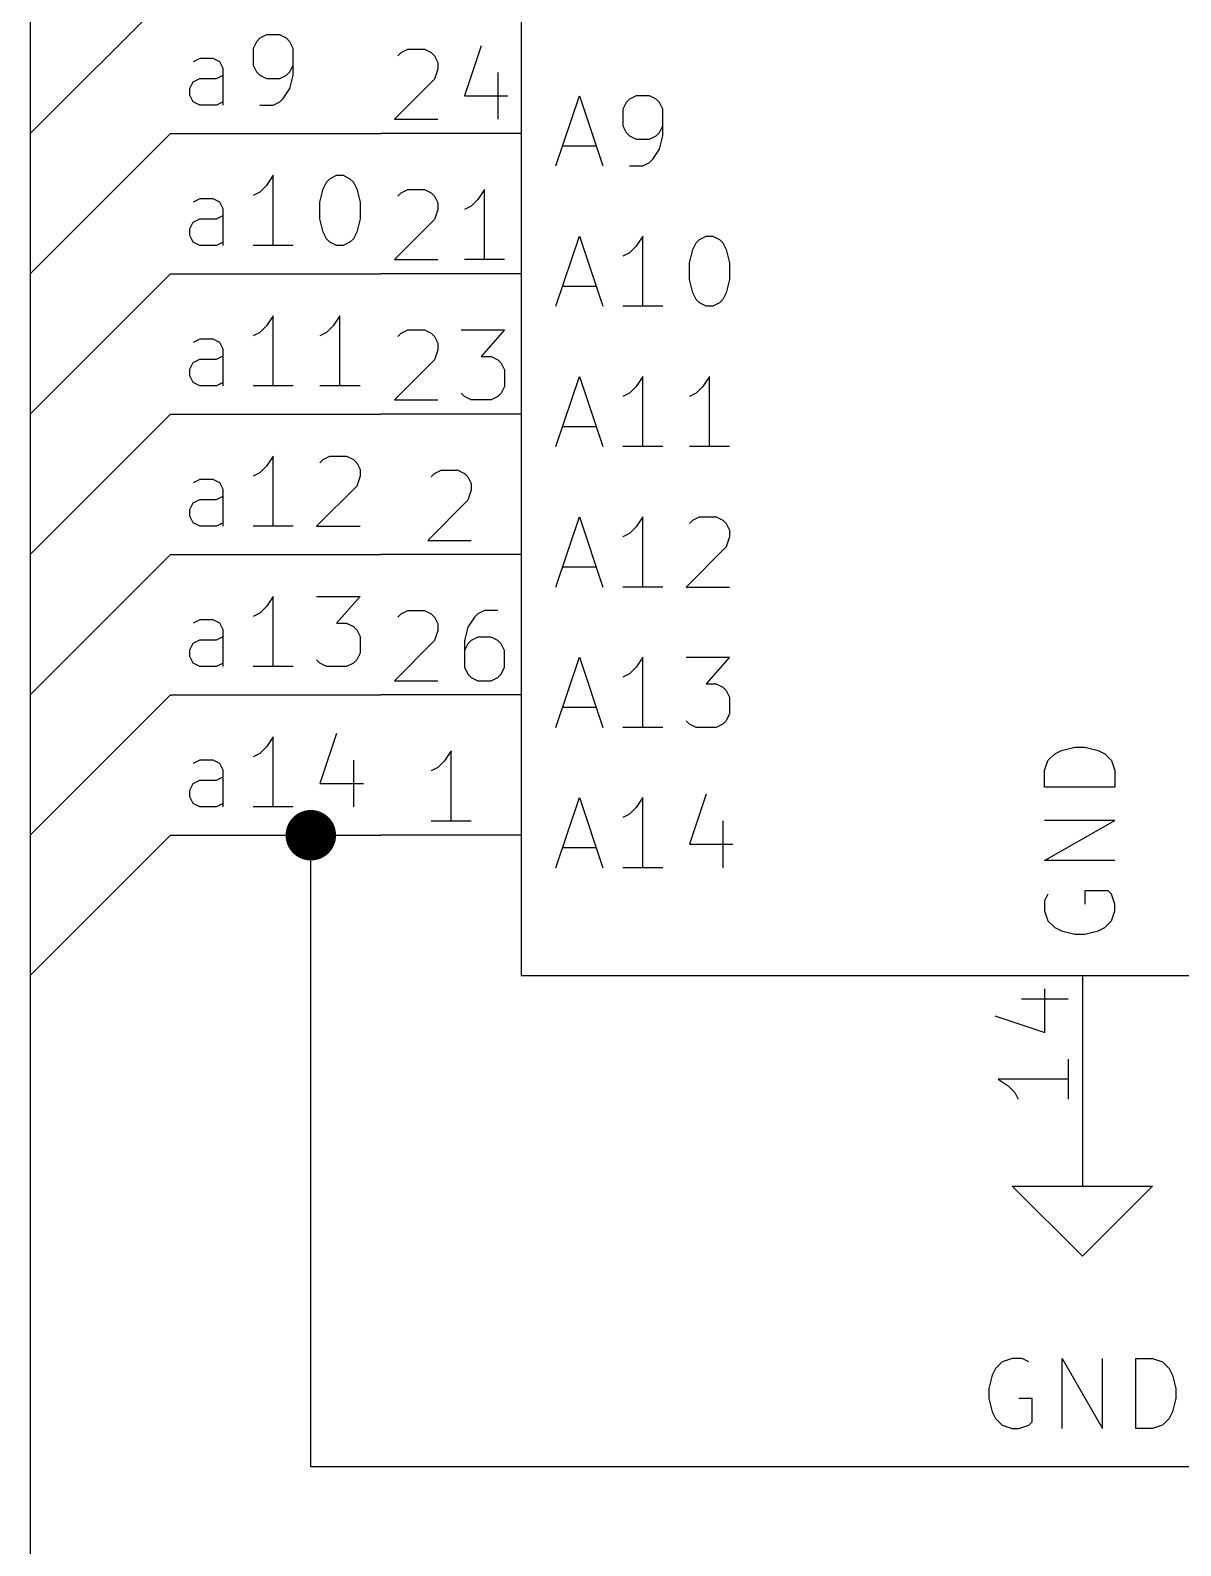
# Model space of a CAD drawing. Header units: millimetres. Extents: x 10 to 287, y -200 to -10.
# Drawn here: x 97.79 to 118.62, y -96.68 to -69.25 of the extents above; entities that cross this region are included whole.
import ezdxf

# ---------------------------------------------------------------- set-up
doc = ezdxf.new("R2010")
doc.units = ezdxf.units.MM
for name, color, linetype in [('BLUE', 174, 'CONTINUOUS'), ('GREENSIXTYFIVE', 129, 'CONTINUOUS'), ('LIGHTGREEN', 92, 'CONTINUOUS'), ('LIGHTRED', 12, 'CONTINUOUS'), ('RED', 14, 'CONTINUOUS'), ('REDSIX', 19, 'CONTINUOUS'), ('WHITE', 250, 'CONTINUOUS')]:
    doc.layers.add(name, color=color, linetype=linetype)

msp = doc.modelspace()

# ---------------------------------------------------------------- linework, layer by layer
at = {"layer": 'BLUE', "linetype": 'CONTINUOUS'}
msp.add_line((97.79, -50.8), (97.79, -99.06), dxfattribs=at)
at = {"layer": 'GREENSIXTYFIVE', "linetype": 'CONTINUOUS'}
for p, q in [((107.3089, -71.7075), (107.7322, -70.4375)), ((107.3089, -71.7075), (107.7322, -70.4375)), ((107.7322, -70.4375), (108.1556, -71.7075)), ((107.7322, -70.4375), (108.1556, -71.7075)), ((108.7604, -70.4375), (108.6394, -70.498)), ((108.7604, -70.4375), (108.6394, -70.498)), ((109.0023, -70.4375), (108.7604, -70.4375)), ((109.0023, -70.4375), (108.7604, -70.4375)), ((109.1232, -70.498), (109.0023, -70.4375)), ((109.1232, -70.498), (109.0023, -70.4375)), ((108.5789, -70.5585), (108.5185, -70.6794)), ((108.5789, -70.5585), (108.5185, -70.6794)), ((108.5185, -70.6794), (108.5185, -70.9818)), ((108.5185, -70.6794), (108.5185, -70.9818)), ((108.6394, -70.498), (108.5789, -70.5585)), ((108.6394, -70.498), (108.5789, -70.5585)), ((109.1837, -70.5585), (109.1232, -70.498)), ((109.1837, -70.5585), (109.1232, -70.498)), ((109.2442, -70.6794), (109.1837, -70.5585)), ((109.2442, -70.6794), (109.1837, -70.5585)), ((109.2442, -71.1632), (109.2442, -70.6794)), ((109.2442, -71.1632), (109.2442, -70.6794)), ((108.5185, -70.9818), (108.5789, -71.1028)), ((108.5185, -70.9818), (108.5789, -71.1028)), ((109.1837, -71.1028), (109.2442, -70.9818)), ((109.1837, -71.1028), (109.2442, -70.9818)), ((108.5789, -71.1028), (108.6394, -71.1632)), ((108.5789, -71.1028), (108.6394, -71.1632)), ((108.6394, -71.1632), (108.7604, -71.2237)), ((108.6394, -71.1632), (108.7604, -71.2237)), ((108.7604, -71.2237), (109.0023, -71.2237)), ((108.7604, -71.2237), (109.0023, -71.2237)), ((109.0023, -71.2237), (109.1232, -71.1632)), ((109.0023, -71.2237), (109.1232, -71.1632)), ((109.1232, -71.1632), (109.1837, -71.1028)), ((109.1232, -71.1632), (109.1837, -71.1028)), ((109.1837, -71.4051), (109.2442, -71.1632)), ((109.1837, -71.4051), (109.2442, -71.1632)), ((107.4299, -71.3447), (108.0346, -71.3447)), ((107.4299, -71.3447), (108.0346, -71.3447)), ((109.0627, -71.5866), (109.1837, -71.4051)), ((109.0627, -71.5866), (109.1837, -71.4051)), ((108.6394, -71.7075), (108.8813, -71.7075)), ((108.6394, -71.7075), (108.8813, -71.7075)), ((108.8813, -71.7075), (109.0023, -71.6471)), ((108.8813, -71.7075), (109.0023, -71.6471)), ((109.0023, -71.6471), (109.0627, -71.5866)), ((109.0023, -71.6471), (109.0627, -71.5866)), ((107.3089, -74.2475), (107.7322, -72.9775)), ((107.3089, -74.2475), (107.7322, -72.9775)), ((107.7322, -72.9775), (108.1556, -74.2475)), ((107.7322, -72.9775), (108.1556, -74.2475)), ((108.7604, -73.159), (108.6394, -73.2799)), ((108.7604, -73.159), (108.6394, -73.2799)), ((108.8813, -72.9775), (108.7604, -73.159)), ((108.8813, -72.9775), (108.7604, -73.159)), ((108.8813, -74.2475), (108.8813, -72.9775)), ((108.8813, -74.2475), (108.8813, -72.9775)), ((109.728, -73.4613), (109.7884, -73.2194)), ((109.728, -73.4613), (109.7884, -73.2194)), ((109.7884, -73.2194), (109.8489, -73.0985)), ((109.7884, -73.2194), (109.8489, -73.0985)), ((109.8489, -73.0985), (109.9094, -73.038)), ((109.8489, -73.0985), (109.9094, -73.038)), ((109.9094, -73.038), (110.0303, -72.9775)), ((109.9094, -73.038), (110.0303, -72.9775)), ((110.0303, -72.9775), (110.1513, -72.9775)), ((110.0303, -72.9775), (110.1513, -72.9775)), ((110.1513, -72.9775), (110.2722, -73.038)), ((110.1513, -72.9775), (110.2722, -73.038)), ((110.2722, -73.038), (110.3327, -73.0985)), ((110.2722, -73.038), (110.3327, -73.0985)), ((110.3327, -73.0985), (110.3932, -73.2194)), ((110.3327, -73.0985), (110.3932, -73.2194)), ((110.3932, -73.2194), (110.4537, -73.4613)), ((110.3932, -73.2194), (110.4537, -73.4613)), ((108.6394, -73.2799), (108.5185, -73.3404)), ((108.6394, -73.2799), (108.5185, -73.3404)), ((109.728, -73.7637), (109.728, -73.4613)), ((109.728, -73.7637), (109.728, -73.4613)), ((110.4537, -73.4613), (110.4537, -73.7637)), ((110.4537, -73.4613), (110.4537, -73.7637)), ((109.7884, -74.0056), (109.728, -73.7637)), ((109.7884, -74.0056), (109.728, -73.7637)), ((110.4537, -73.7637), (110.3932, -74.0056)), ((110.4537, -73.7637), (110.3932, -74.0056)), ((107.4299, -73.8847), (108.0346, -73.8847)), ((107.4299, -73.8847), (108.0346, -73.8847)), ((109.8489, -74.1266), (109.7884, -74.0056)), ((109.8489, -74.1266), (109.7884, -74.0056)), ((110.3932, -74.0056), (110.3327, -74.1266)), ((110.3932, -74.0056), (110.3327, -74.1266)), ((109.2442, -74.2475), (108.5185, -74.2475)), ((109.2442, -74.2475), (108.5185, -74.2475)), ((109.9094, -74.1871), (109.8489, -74.1266)), ((109.9094, -74.1871), (109.8489, -74.1266)), ((110.0303, -74.2475), (109.9094, -74.1871)), ((110.0303, -74.2475), (109.9094, -74.1871)), ((110.1513, -74.2475), (110.0303, -74.2475)), ((110.1513, -74.2475), (110.0303, -74.2475)), ((110.2722, -74.1871), (110.1513, -74.2475)), ((110.2722, -74.1871), (110.1513, -74.2475)), ((110.3327, -74.1266), (110.2722, -74.1871)), ((110.3327, -74.1266), (110.2722, -74.1871)), ((107.3089, -76.7875), (107.7322, -75.5175)), ((107.3089, -76.7875), (107.7322, -75.5175)), ((107.7322, -75.5175), (108.1556, -76.7875)), ((107.7322, -75.5175), (108.1556, -76.7875)), ((108.8813, -75.5175), (108.7604, -75.699)), ((108.8813, -75.5175), (108.7604, -75.699)), ((108.8813, -76.7875), (108.8813, -75.5175)), ((108.8813, -76.7875), (108.8813, -75.5175)), ((110.0908, -75.5175), (109.9699, -75.699)), ((110.0908, -75.5175), (109.9699, -75.699)), ((110.0908, -76.7875), (110.0908, -75.5175)), ((110.0908, -76.7875), (110.0908, -75.5175)), ((108.6394, -75.8199), (108.5185, -75.8804)), ((108.6394, -75.8199), (108.5185, -75.8804)), ((108.7604, -75.699), (108.6394, -75.8199)), ((108.7604, -75.699), (108.6394, -75.8199)), ((109.8489, -75.8199), (109.728, -75.8804)), ((109.8489, -75.8199), (109.728, -75.8804)), ((109.9699, -75.699), (109.8489, -75.8199)), ((109.9699, -75.699), (109.8489, -75.8199)), ((107.4299, -76.4247), (108.0346, -76.4247)), ((107.4299, -76.4247), (108.0346, -76.4247)), ((109.2442, -76.7875), (108.5185, -76.7875)), ((109.2442, -76.7875), (108.5185, -76.7875)), ((110.4537, -76.7875), (109.728, -76.7875)), ((110.4537, -76.7875), (109.728, -76.7875)), ((107.3089, -79.3275), (107.7322, -78.0575)), ((107.3089, -79.3275), (107.7322, -78.0575)), ((107.7322, -78.0575), (108.1556, -79.3275)), ((107.7322, -78.0575), (108.1556, -79.3275)), ((108.8813, -78.0575), (108.7604, -78.239)), ((108.8813, -78.0575), (108.7604, -78.239)), ((108.8813, -79.3275), (108.8813, -78.0575)), ((108.8813, -79.3275), (108.8813, -78.0575)), ((109.728, -78.1785), (109.7884, -78.118)), ((109.728, -78.1785), (109.7884, -78.118)), ((109.7884, -78.118), (109.9094, -78.0575)), ((109.7884, -78.118), (109.9094, -78.0575)), ((109.9094, -78.0575), (110.2118, -78.0575)), ((109.9094, -78.0575), (110.2118, -78.0575)), ((110.2118, -78.0575), (110.3327, -78.118)), ((110.2118, -78.0575), (110.3327, -78.118)), ((110.3327, -78.118), (110.3932, -78.1785)), ((110.3327, -78.118), (110.3932, -78.1785)), ((108.6394, -78.3599), (108.5185, -78.4204)), ((108.6394, -78.3599), (108.5185, -78.4204)), ((108.7604, -78.239), (108.6394, -78.3599)), ((108.7604, -78.239), (108.6394, -78.3599)), ((110.3932, -78.1785), (110.4537, -78.2994)), ((110.3932, -78.1785), (110.4537, -78.2994)), ((110.4537, -78.4204), (110.3932, -78.6018)), ((110.4537, -78.4204), (110.3932, -78.6018)), ((110.4537, -78.2994), (110.4537, -78.4204)), ((110.4537, -78.2994), (110.4537, -78.4204)), ((110.3932, -78.6018), (109.6675, -79.3275)), ((110.3932, -78.6018), (109.6675, -79.3275)), ((107.4299, -78.9647), (108.0346, -78.9647)), ((107.4299, -78.9647), (108.0346, -78.9647)), ((109.2442, -79.3275), (108.5185, -79.3275)), ((109.2442, -79.3275), (108.5185, -79.3275)), ((109.6675, -79.3275), (110.4537, -79.3275)), ((109.6675, -79.3275), (110.4537, -79.3275)), ((107.3089, -81.8675), (107.7322, -80.5975)), ((107.3089, -81.8675), (107.7322, -80.5975)), ((107.7322, -80.5975), (108.1556, -81.8675)), ((107.7322, -80.5975), (108.1556, -81.8675)), ((108.8813, -80.5975), (108.7604, -80.779)), ((108.8813, -80.5975), (108.7604, -80.779)), ((108.8813, -81.8675), (108.8813, -80.5975)), ((108.8813, -81.8675), (108.8813, -80.5975)), ((109.6675, -80.5975), (110.4537, -80.5975)), ((109.6675, -80.5975), (110.4537, -80.5975)), ((110.4537, -80.5975), (110.0303, -81.0813)), ((110.4537, -80.5975), (110.0303, -81.0813)), ((108.6394, -80.8999), (108.5185, -80.9604)), ((108.6394, -80.8999), (108.5185, -80.9604)), ((108.7604, -80.779), (108.6394, -80.8999)), ((108.7604, -80.779), (108.6394, -80.8999)), ((110.0303, -81.0813), (110.2118, -81.0813)), ((110.0303, -81.0813), (110.2118, -81.0813)), ((110.2118, -81.0813), (110.3327, -81.1418)), ((110.2118, -81.0813), (110.3327, -81.1418)), ((110.3327, -81.1418), (110.3932, -81.2023)), ((110.3327, -81.1418), (110.3932, -81.2023)), ((110.3932, -81.2023), (110.4537, -81.3232)), ((110.3932, -81.2023), (110.4537, -81.3232)), ((110.4537, -81.3232), (110.4537, -81.6256)), ((110.4537, -81.3232), (110.4537, -81.6256)), ((107.4299, -81.5047), (108.0346, -81.5047)), ((107.4299, -81.5047), (108.0346, -81.5047)), ((110.4537, -81.6256), (110.3932, -81.7466)), ((110.4537, -81.6256), (110.3932, -81.7466)), ((109.2442, -81.8675), (108.5185, -81.8675)), ((109.2442, -81.8675), (108.5185, -81.8675)), ((109.728, -81.8071), (109.6675, -81.7466)), ((109.728, -81.8071), (109.6675, -81.7466)), ((109.8489, -81.8675), (109.728, -81.8071)), ((109.8489, -81.8675), (109.728, -81.8071)), ((110.2118, -81.8675), (109.8489, -81.8675)), ((110.2118, -81.8675), (109.8489, -81.8675)), ((110.3327, -81.8071), (110.2118, -81.8675)), ((110.3327, -81.8071), (110.2118, -81.8675)), ((110.3932, -81.7466), (110.3327, -81.8071)), ((110.3932, -81.7466), (110.3327, -81.8071)), ((116.4599, -82.2838), (116.7018, -82.2234)), ((116.4599, -82.2838), (116.7018, -82.2234)), ((116.7018, -82.2234), (116.8832, -82.2234)), ((116.7018, -82.2234), (116.8832, -82.2234)), ((116.8832, -82.2234), (117.1251, -82.2838)), ((116.8832, -82.2234), (117.1251, -82.2838)), ((116.1575, -82.6467), (116.218, -82.4653)), ((116.1575, -82.6467), (116.218, -82.4653)), ((116.218, -82.4653), (116.339, -82.3443)), ((116.218, -82.4653), (116.339, -82.3443)), ((116.339, -82.3443), (116.4599, -82.2838)), ((116.339, -82.3443), (116.4599, -82.2838)), ((117.1251, -82.2838), (117.2461, -82.3443)), ((117.1251, -82.2838), (117.2461, -82.3443)), ((117.2461, -82.3443), (117.3671, -82.4653)), ((117.2461, -82.3443), (117.3671, -82.4653)), ((117.3671, -82.4653), (117.4275, -82.6467)), ((117.3671, -82.4653), (117.4275, -82.6467)), ((116.1575, -82.9491), (116.1575, -82.6467)), ((116.1575, -82.9491), (116.1575, -82.6467)), ((117.4275, -82.6467), (117.4275, -82.9491)), ((117.4275, -82.6467), (117.4275, -82.9491)), ((110.0303, -83.0771), (109.728, -83.9842)), ((110.0303, -83.0771), (109.728, -83.9842)), ((117.4275, -82.9491), (116.1575, -82.9491)), ((117.4275, -82.9491), (116.1575, -82.9491)), ((107.3089, -84.4075), (107.7322, -83.1375)), ((107.3089, -84.4075), (107.7322, -83.1375)), ((107.7322, -83.1375), (108.1556, -84.4075)), ((107.7322, -83.1375), (108.1556, -84.4075)), ((108.7604, -83.319), (108.6394, -83.4399)), ((108.7604, -83.319), (108.6394, -83.4399)), ((108.8813, -83.1375), (108.7604, -83.319)), ((108.8813, -83.1375), (108.7604, -83.319)), ((108.8813, -84.4075), (108.8813, -83.1375)), ((108.8813, -84.4075), (108.8813, -83.1375)), ((108.6394, -83.4399), (108.5185, -83.5004)), ((108.6394, -83.4399), (108.5185, -83.5004)), ((110.3327, -83.5609), (110.3327, -84.4075)), ((110.3327, -83.5609), (110.3327, -84.4075)), ((116.1575, -84.2796), (117.4275, -83.5539)), ((117.4275, -83.5539), (116.1575, -83.5539)), ((116.1575, -84.2796), (117.4275, -83.5539)), ((117.4275, -83.5539), (116.1575, -83.5539)), ((107.4299, -84.0447), (108.0346, -84.0447)), ((107.4299, -84.0447), (108.0346, -84.0447)), ((109.728, -83.9842), (110.5141, -83.9842)), ((109.728, -83.9842), (110.5141, -83.9842)), ((109.2442, -84.4075), (108.5185, -84.4075)), ((109.2442, -84.4075), (108.5185, -84.4075)), ((117.4275, -84.2796), (116.1575, -84.2796)), ((117.4275, -84.2796), (116.1575, -84.2796)), ((116.218, -84.8843), (116.1575, -85.0053)), ((116.218, -84.8843), (116.1575, -85.0053)), ((116.1575, -85.0053), (116.1575, -85.1867)), ((116.1575, -85.0053), (116.1575, -85.1867)), ((117.3066, -84.8239), (116.8832, -84.8239)), ((116.8832, -84.8239), (116.8832, -85.0658)), ((117.3066, -84.8239), (116.8832, -84.8239)), ((116.8832, -84.8239), (116.8832, -85.0658)), ((117.3671, -84.8843), (117.3066, -84.8239)), ((117.3671, -84.8843), (117.3066, -84.8239)), ((117.4275, -85.0658), (117.3671, -84.8843)), ((117.4275, -85.0658), (117.3671, -84.8843)), ((116.1575, -85.1867), (116.218, -85.3681)), ((116.1575, -85.1867), (116.218, -85.3681)), ((117.3671, -85.3681), (117.4275, -85.1867)), ((117.3671, -85.3681), (117.4275, -85.1867)), ((117.4275, -85.1867), (117.4275, -85.0658)), ((117.4275, -85.1867), (117.4275, -85.0658)), ((116.218, -85.3681), (116.339, -85.4891)), ((116.218, -85.3681), (116.339, -85.4891)), ((116.339, -85.4891), (116.4599, -85.5496)), ((116.339, -85.4891), (116.4599, -85.5496)), ((116.4599, -85.5496), (116.7018, -85.61)), ((116.4599, -85.5496), (116.7018, -85.61)), ((116.8832, -85.61), (117.1251, -85.5496)), ((116.8832, -85.61), (117.1251, -85.5496)), ((117.1251, -85.5496), (117.2461, -85.4891)), ((117.1251, -85.5496), (117.2461, -85.4891)), ((117.2461, -85.4891), (117.3671, -85.3681)), ((117.2461, -85.4891), (117.3671, -85.3681)), ((116.7018, -85.61), (116.8832, -85.61)), ((116.7018, -85.61), (116.8832, -85.61)), ((115.2676, -93.4707), (115.2071, -93.5916)), ((115.2676, -93.4707), (115.2071, -93.5916)), ((115.3886, -93.3497), (115.2676, -93.4707)), ((115.3886, -93.3497), (115.2676, -93.4707)), ((115.57, -93.2892), (115.3886, -93.3497)), ((115.57, -93.2892), (115.3886, -93.3497)), ((115.7514, -93.2892), (115.57, -93.2892)), ((115.7514, -93.2892), (115.57, -93.2892)), ((115.8724, -93.3497), (115.7514, -93.2892)), ((115.8724, -93.3497), (115.7514, -93.2892)), ((116.4771, -94.5592), (116.4771, -93.2892)), ((116.4771, -93.2892), (117.2028, -94.5592)), ((116.4771, -94.5592), (116.4771, -93.2892)), ((116.4771, -93.2892), (117.2028, -94.5592)), ((117.2028, -94.5592), (117.2028, -93.2892)), ((117.2028, -94.5592), (117.2028, -93.2892)), ((117.8076, -94.5592), (117.8076, -93.2892)), ((117.8076, -93.2892), (118.11, -93.2892)), ((117.8076, -94.5592), (117.8076, -93.2892)), ((117.8076, -93.2892), (118.11, -93.2892)), ((118.11, -93.2892), (118.2914, -93.3497)), ((118.11, -93.2892), (118.2914, -93.3497)), ((118.2914, -93.3497), (118.4124, -93.4707)), ((118.2914, -93.3497), (118.4124, -93.4707)), ((118.4124, -93.4707), (118.4729, -93.5916)), ((118.4124, -93.4707), (118.4729, -93.5916)), ((115.2071, -93.5916), (115.1467, -93.8335)), ((115.2071, -93.5916), (115.1467, -93.8335)), ((118.4729, -93.5916), (118.5333, -93.8335)), ((118.4729, -93.5916), (118.5333, -93.8335)), ((115.1467, -93.8335), (115.1467, -94.0149)), ((115.1467, -93.8335), (115.1467, -94.0149)), ((115.1467, -94.0149), (115.2071, -94.2568)), ((115.1467, -94.0149), (115.2071, -94.2568)), ((115.9328, -94.0149), (115.6909, -94.0149)), ((115.9328, -94.0149), (115.6909, -94.0149)), ((115.9328, -94.4383), (115.9328, -94.0149)), ((115.9328, -94.4383), (115.9328, -94.0149)), ((118.5333, -94.0149), (118.4729, -94.2568)), ((118.5333, -94.0149), (118.4729, -94.2568)), ((118.5333, -93.8335), (118.5333, -94.0149)), ((118.5333, -93.8335), (118.5333, -94.0149)), ((115.2071, -94.2568), (115.2676, -94.3778)), ((115.2071, -94.2568), (115.2676, -94.3778)), ((118.4729, -94.2568), (118.4124, -94.3778)), ((118.4729, -94.2568), (118.4124, -94.3778)), ((115.2676, -94.3778), (115.3886, -94.4988)), ((115.2676, -94.3778), (115.3886, -94.4988)), ((115.3886, -94.4988), (115.57, -94.5592)), ((115.3886, -94.4988), (115.57, -94.5592)), ((115.57, -94.5592), (115.6909, -94.5592)), ((115.57, -94.5592), (115.6909, -94.5592)), ((115.6909, -94.5592), (115.8724, -94.4988)), ((115.6909, -94.5592), (115.8724, -94.4988)), ((115.8724, -94.4988), (115.9328, -94.4383)), ((115.8724, -94.4988), (115.9328, -94.4383)), ((118.11, -94.5592), (117.8076, -94.5592)), ((118.11, -94.5592), (117.8076, -94.5592)), ((118.2914, -94.4988), (118.11, -94.5592)), ((118.2914, -94.4988), (118.11, -94.5592)), ((118.4124, -94.3778), (118.2914, -94.4988)), ((118.4124, -94.3778), (118.2914, -94.4988))]:
    msp.add_line(p, q, dxfattribs=at)
at = {"layer": 'LIGHTGREEN', "linetype": 'CONTINUOUS'}
for p, q in [((100.33, -68.58), (97.79, -71.12)), ((100.33, -71.12), (97.79, -73.66)), ((100.33, -71.12), (104.14, -71.12)), ((100.33, -73.66), (97.79, -76.2)), ((100.33, -73.66), (104.14, -73.66)), ((100.33, -76.2), (97.79, -78.74)), ((100.33, -76.2), (104.14, -76.2)), ((100.33, -78.74), (97.79, -81.28)), ((100.33, -78.74), (104.14, -78.74)), ((100.33, -81.28), (97.79, -83.82)), ((100.33, -81.28), (104.14, -81.28)), ((100.33, -83.82), (97.79, -86.36)), ((100.33, -83.82), (102.87, -83.82)), ((102.87, -95.25), (102.87, -83.82)), ((102.87, -83.82), (104.14, -83.82)), ((133.35, -95.25), (102.87, -95.25))]:
    msp.add_line(p, q, dxfattribs=at)
at = {"layer": 'LIGHTGREEN', "const_width": 0.4572}
msp.add_lwpolyline([(102.6414, -83.82, 1), (103.0986, -83.82, 1)], format="xyb", close=True, dxfattribs=at)
at = {"layer": 'LIGHTRED', "linetype": 'CONTINUOUS'}
for p, q in [((104.4424, -69.7139), (104.5028, -69.6534)), ((104.4424, -69.7139), (104.5028, -69.6534)), ((104.5028, -69.6534), (104.6238, -69.5929)), ((104.5028, -69.6534), (104.6238, -69.5929)), ((104.6238, -69.5929), (104.9262, -69.5929)), ((104.6238, -69.5929), (104.9262, -69.5929)), ((104.9262, -69.5929), (105.0471, -69.6534)), ((104.9262, -69.5929), (105.0471, -69.6534)), ((105.0471, -69.6534), (105.1076, -69.7139)), ((105.0471, -69.6534), (105.1076, -69.7139)), ((105.9542, -69.5325), (105.6519, -70.4396)), ((105.9542, -69.5325), (105.6519, -70.4396)), ((105.1076, -69.7139), (105.1681, -69.8348)), ((105.1076, -69.7139), (105.1681, -69.8348)), ((105.1681, -69.8348), (105.1681, -69.9558)), ((105.1681, -69.8348), (105.1681, -69.9558)), ((105.1076, -70.1372), (104.3819, -70.8629)), ((105.1076, -70.1372), (104.3819, -70.8629)), ((105.1681, -69.9558), (105.1076, -70.1372)), ((105.1681, -69.9558), (105.1076, -70.1372)), ((106.2566, -70.0163), (106.2566, -70.8629)), ((106.2566, -70.0163), (106.2566, -70.8629)), ((105.6519, -70.4396), (106.438, -70.4396)), ((105.6519, -70.4396), (106.438, -70.4396)), ((104.3819, -70.8629), (105.1681, -70.8629)), ((104.3819, -70.8629), (105.1681, -70.8629)), ((104.4424, -72.2539), (104.5028, -72.1934)), ((104.4424, -72.2539), (104.5028, -72.1934)), ((104.5028, -72.1934), (104.6238, -72.1329)), ((104.5028, -72.1934), (104.6238, -72.1329)), ((104.6238, -72.1329), (104.9262, -72.1329)), ((104.6238, -72.1329), (104.9262, -72.1329)), ((104.9262, -72.1329), (105.0471, -72.1934)), ((104.9262, -72.1329), (105.0471, -72.1934)), ((105.0471, -72.1934), (105.1076, -72.2539)), ((105.0471, -72.1934), (105.1076, -72.2539)), ((105.1076, -72.2539), (105.1681, -72.3748)), ((105.1076, -72.2539), (105.1681, -72.3748)), ((105.1681, -72.3748), (105.1681, -72.4958)), ((105.1681, -72.3748), (105.1681, -72.4958)), ((105.8938, -72.3144), (105.7728, -72.4353)), ((105.8938, -72.3144), (105.7728, -72.4353)), ((106.0147, -72.1329), (105.8938, -72.3144)), ((106.0147, -72.1329), (105.8938, -72.3144)), ((106.0147, -73.4029), (106.0147, -72.1329)), ((106.0147, -73.4029), (106.0147, -72.1329)), ((105.1076, -72.6772), (104.3819, -73.4029)), ((105.1076, -72.6772), (104.3819, -73.4029)), ((105.1681, -72.4958), (105.1076, -72.6772)), ((105.1681, -72.4958), (105.1076, -72.6772)), ((105.7728, -72.4353), (105.6519, -72.4958)), ((105.7728, -72.4353), (105.6519, -72.4958)), ((104.3819, -73.4029), (105.1681, -73.4029)), ((104.3819, -73.4029), (105.1681, -73.4029)), ((106.3776, -73.4029), (105.6519, -73.4029)), ((106.3776, -73.4029), (105.6519, -73.4029)), ((104.4424, -74.7939), (104.5028, -74.7334)), ((104.4424, -74.7939), (104.5028, -74.7334)), ((104.5028, -74.7334), (104.6238, -74.6729)), ((104.5028, -74.7334), (104.6238, -74.6729)), ((104.6238, -74.6729), (104.9262, -74.6729)), ((104.6238, -74.6729), (104.9262, -74.6729)), ((104.9262, -74.6729), (105.0471, -74.7334)), ((104.9262, -74.6729), (105.0471, -74.7334)), ((105.0471, -74.7334), (105.1076, -74.7939)), ((105.0471, -74.7334), (105.1076, -74.7939)), ((105.1076, -74.7939), (105.1681, -74.9148)), ((105.1076, -74.7939), (105.1681, -74.9148)), ((105.5914, -74.6729), (106.3776, -74.6729)), ((105.5914, -74.6729), (106.3776, -74.6729)), ((106.3776, -74.6729), (105.9542, -75.1567)), ((106.3776, -74.6729), (105.9542, -75.1567)), ((105.1681, -75.0358), (105.1076, -75.2172)), ((105.1681, -75.0358), (105.1076, -75.2172)), ((105.1681, -74.9148), (105.1681, -75.0358)), ((105.1681, -74.9148), (105.1681, -75.0358)), ((105.1076, -75.2172), (104.3819, -75.9429)), ((105.1076, -75.2172), (104.3819, -75.9429)), ((105.9542, -75.1567), (106.1357, -75.1567)), ((105.9542, -75.1567), (106.1357, -75.1567)), ((106.1357, -75.1567), (106.2566, -75.2172)), ((106.1357, -75.1567), (106.2566, -75.2172)), ((106.2566, -75.2172), (106.3171, -75.2777)), ((106.2566, -75.2172), (106.3171, -75.2777)), ((106.3171, -75.2777), (106.3776, -75.3986)), ((106.3171, -75.2777), (106.3776, -75.3986)), ((106.3776, -75.3986), (106.3776, -75.701)), ((106.3776, -75.3986), (106.3776, -75.701)), ((104.3819, -75.9429), (105.1681, -75.9429)), ((104.3819, -75.9429), (105.1681, -75.9429)), ((105.6519, -75.8825), (105.5914, -75.822)), ((105.6519, -75.8825), (105.5914, -75.822)), ((105.7728, -75.9429), (105.6519, -75.8825)), ((105.7728, -75.9429), (105.6519, -75.8825)), ((106.1357, -75.9429), (105.7728, -75.9429)), ((106.1357, -75.9429), (105.7728, -75.9429)), ((106.2566, -75.8825), (106.1357, -75.9429)), ((106.2566, -75.8825), (106.1357, -75.9429)), ((106.3171, -75.822), (106.2566, -75.8825)), ((106.3171, -75.822), (106.2566, -75.8825)), ((106.3776, -75.701), (106.3171, -75.822)), ((106.3776, -75.701), (106.3171, -75.822)), ((105.0472, -77.3339), (105.1076, -77.2734)), ((105.0472, -77.3339), (105.1076, -77.2734)), ((105.1076, -77.2734), (105.2286, -77.2129)), ((105.1076, -77.2734), (105.2286, -77.2129)), ((105.2286, -77.2129), (105.531, -77.2129)), ((105.2286, -77.2129), (105.531, -77.2129)), ((105.531, -77.2129), (105.6519, -77.2734)), ((105.531, -77.2129), (105.6519, -77.2734)), ((105.6519, -77.2734), (105.7124, -77.3339)), ((105.6519, -77.2734), (105.7124, -77.3339)), ((105.7124, -77.3339), (105.7729, -77.4548)), ((105.7124, -77.3339), (105.7729, -77.4548)), ((105.7729, -77.5758), (105.7124, -77.7572)), ((105.7729, -77.5758), (105.7124, -77.7572)), ((105.7729, -77.4548), (105.7729, -77.5758)), ((105.7729, -77.4548), (105.7729, -77.5758)), ((105.7124, -77.7572), (104.9867, -78.4829)), ((105.7124, -77.7572), (104.9867, -78.4829)), ((104.9867, -78.4829), (105.7729, -78.4829)), ((104.9867, -78.4829), (105.7729, -78.4829)), ((104.5028, -79.8134), (104.6238, -79.7529)), ((104.5028, -79.8134), (104.6238, -79.7529)), ((104.6238, -79.7529), (104.9262, -79.7529)), ((104.6238, -79.7529), (104.9262, -79.7529)), ((104.9262, -79.7529), (105.0471, -79.8134)), ((104.9262, -79.7529), (105.0471, -79.8134)), ((106.0147, -79.7529), (105.8938, -79.8134)), ((106.0147, -79.7529), (105.8938, -79.8134)), ((106.2566, -79.7529), (106.0147, -79.7529)), ((106.2566, -79.7529), (106.0147, -79.7529)), ((104.4424, -79.8739), (104.5028, -79.8134)), ((104.4424, -79.8739), (104.5028, -79.8134)), ((105.0471, -79.8134), (105.1076, -79.8739)), ((105.0471, -79.8134), (105.1076, -79.8739)), ((105.1076, -79.8739), (105.1681, -79.9948)), ((105.1076, -79.8739), (105.1681, -79.9948)), ((105.1681, -79.9948), (105.1681, -80.1158)), ((105.1681, -79.9948), (105.1681, -80.1158)), ((105.7123, -80.0553), (105.6519, -80.2972)), ((105.7123, -80.0553), (105.6519, -80.2972)), ((105.8333, -79.8739), (105.7123, -80.0553)), ((105.8333, -79.8739), (105.7123, -80.0553)), ((105.8938, -79.8134), (105.8333, -79.8739)), ((105.8938, -79.8134), (105.8333, -79.8739)), ((105.1076, -80.2972), (104.3819, -81.0229)), ((105.1076, -80.2972), (104.3819, -81.0229)), ((105.1681, -80.1158), (105.1076, -80.2972)), ((105.1681, -80.1158), (105.1076, -80.2972)), ((105.6519, -80.2972), (105.6519, -80.781)), ((105.6519, -80.2972), (105.6519, -80.781)), ((105.7123, -80.3577), (105.6519, -80.4786)), ((105.7123, -80.3577), (105.6519, -80.4786)), ((105.7728, -80.2972), (105.7123, -80.3577)), ((105.7728, -80.2972), (105.7123, -80.3577)), ((105.8938, -80.2367), (105.7728, -80.2972)), ((105.8938, -80.2367), (105.7728, -80.2972)), ((106.1357, -80.2367), (105.8938, -80.2367)), ((106.1357, -80.2367), (105.8938, -80.2367)), ((106.2566, -80.2972), (106.1357, -80.2367)), ((106.2566, -80.2972), (106.1357, -80.2367)), ((106.3171, -80.3577), (106.2566, -80.2972)), ((106.3171, -80.3577), (106.2566, -80.2972)), ((106.3776, -80.4786), (106.3171, -80.3577)), ((106.3776, -80.4786), (106.3171, -80.3577)), ((106.3776, -80.781), (106.3776, -80.4786)), ((106.3776, -80.781), (106.3776, -80.4786)), ((105.6519, -80.781), (105.7123, -80.902)), ((105.6519, -80.781), (105.7123, -80.902)), ((105.7123, -80.902), (105.7728, -80.9625)), ((105.7123, -80.902), (105.7728, -80.9625)), ((106.2566, -80.9625), (106.3171, -80.902)), ((106.2566, -80.9625), (106.3171, -80.902)), ((106.3171, -80.902), (106.3776, -80.781)), ((106.3171, -80.902), (106.3776, -80.781)), ((104.3819, -81.0229), (105.1681, -81.0229)), ((104.3819, -81.0229), (105.1681, -81.0229)), ((105.7728, -80.9625), (105.8938, -81.0229)), ((105.7728, -80.9625), (105.8938, -81.0229)), ((105.8938, -81.0229), (106.1357, -81.0229)), ((105.8938, -81.0229), (106.1357, -81.0229)), ((106.1357, -81.0229), (106.2566, -80.9625)), ((106.1357, -81.0229), (106.2566, -80.9625)), ((105.2891, -82.4744), (105.1681, -82.5953)), ((105.2891, -82.4744), (105.1681, -82.5953)), ((105.41, -82.2929), (105.2891, -82.4744)), ((105.41, -82.2929), (105.2891, -82.4744)), ((105.41, -83.5629), (105.41, -82.2929)), ((105.41, -83.5629), (105.41, -82.2929)), ((105.1681, -82.5953), (105.0472, -82.6558)), ((105.1681, -82.5953), (105.0472, -82.6558)), ((105.7729, -83.5629), (105.0472, -83.5629)), ((105.7729, -83.5629), (105.0472, -83.5629)), ((116.1596, -87.388), (116.1596, -86.6019)), ((116.1596, -87.388), (116.1596, -86.6019)), ((115.7363, -86.7833), (116.5829, -86.7833)), ((115.7363, -86.7833), (116.5829, -86.7833)), ((115.2525, -87.0857), (116.1596, -87.388)), ((115.2525, -87.0857), (116.1596, -87.388)), ((116.5829, -87.8718), (116.5829, -88.5975)), ((116.5829, -87.8718), (116.5829, -88.5975)), ((116.5829, -88.2347), (115.3129, -88.2347)), ((115.3129, -88.2347), (115.4944, -88.3556)), ((116.5829, -88.2347), (115.3129, -88.2347)), ((115.3129, -88.2347), (115.4944, -88.3556)), ((115.4944, -88.3556), (115.6153, -88.4766)), ((115.4944, -88.3556), (115.6153, -88.4766)), ((115.6153, -88.4766), (115.6758, -88.5975)), ((115.6153, -88.4766), (115.6758, -88.5975))]:
    msp.add_line(p, q, dxfattribs=at)
at = {"layer": 'RED', "linetype": 'CONTINUOUS'}
for p, q in [((106.68, -45.72), (106.68, -86.36)), ((106.68, -71.12), (104.14, -71.12)), ((106.68, -71.12), (104.14, -71.12)), ((106.68, -73.66), (104.14, -73.66)), ((106.68, -73.66), (104.14, -73.66)), ((106.68, -76.2), (104.14, -76.2)), ((106.68, -76.2), (104.14, -76.2)), ((106.68, -78.74), (104.14, -78.74)), ((106.68, -78.74), (104.14, -78.74)), ((106.68, -81.28), (104.14, -81.28)), ((106.68, -81.28), (104.14, -81.28)), ((106.68, -83.82), (104.14, -83.82)), ((106.68, -83.82), (104.14, -83.82)), ((106.68, -86.36), (127, -86.36)), ((116.84, -86.36), (116.84, -88.9)), ((116.84, -86.36), (116.84, -88.9)), ((116.84, -88.9), (116.84, -90.17)), ((116.84, -91.44), (115.57, -90.17)), ((115.57, -90.17), (116.84, -90.17)), ((116.84, -90.17), (118.11, -90.17)), ((118.11, -90.17), (116.84, -91.44))]:
    msp.add_line(p, q, dxfattribs=at)
at = {"layer": 'REDSIX', "linetype": 'CONTINUOUS'}
for p, q in [((102.0672, -69.3369), (101.9462, -69.3974)), ((102.3091, -69.3369), (102.0672, -69.3369)), ((102.43, -69.3974), (102.3091, -69.3369)), ((101.8857, -69.4579), (101.8253, -69.5788)), ((101.8253, -69.5788), (101.8253, -69.8812)), ((101.9462, -69.3974), (101.8857, -69.4579)), ((102.4905, -69.4579), (102.43, -69.3974)), ((102.551, -69.5788), (102.4905, -69.4579)), ((102.551, -70.0626), (102.551, -69.5788)), ((100.8577, -69.7603), (100.7367, -69.8207)), ((101.0996, -69.7603), (100.8577, -69.7603)), ((101.2205, -69.8207), (101.0996, -69.7603)), ((101.281, -69.9417), (101.2205, -69.8207)), ((101.8253, -69.8812), (101.8857, -70.0022)), ((102.4905, -70.0022), (102.551, -69.8812)), ((100.6763, -70.3045), (100.7367, -70.1836)), ((100.7367, -70.1836), (100.8577, -70.1231)), ((100.8577, -70.1231), (101.1601, -70.1231)), ((101.1601, -70.1231), (101.281, -70.0626)), ((101.281, -70.6069), (101.281, -69.9417)), ((101.8857, -70.0022), (101.9462, -70.0626)), ((101.9462, -70.0626), (102.0672, -70.1231)), ((102.0672, -70.1231), (102.3091, -70.1231)), ((102.3091, -70.1231), (102.43, -70.0626)), ((102.43, -70.0626), (102.4905, -70.0022)), ((102.4905, -70.3045), (102.551, -70.0626)), ((100.6763, -70.4255), (100.6763, -70.3045)), ((100.7367, -70.5465), (100.6763, -70.4255)), ((102.3695, -70.486), (102.4905, -70.3045)), ((100.8577, -70.6069), (100.7367, -70.5465)), ((101.1601, -70.6069), (100.8577, -70.6069)), ((101.281, -70.5465), (101.1601, -70.6069)), ((101.9462, -70.6069), (102.1881, -70.6069)), ((102.1881, -70.6069), (102.3091, -70.5465)), ((102.3091, -70.5465), (102.3695, -70.486)), ((102.0672, -72.0584), (101.9462, -72.1793)), ((102.1881, -71.8769), (102.0672, -72.0584)), ((102.1881, -73.1469), (102.1881, -71.8769)), ((103.0348, -72.3607), (103.0952, -72.1188)), ((103.0952, -72.1188), (103.1557, -71.9979)), ((103.1557, -71.9979), (103.2162, -71.9374)), ((103.2162, -71.9374), (103.3371, -71.8769)), ((103.3371, -71.8769), (103.4581, -71.8769)), ((103.4581, -71.8769), (103.579, -71.9374)), ((103.579, -71.9374), (103.6395, -71.9979)), ((103.6395, -71.9979), (103.7, -72.1188)), ((103.7, -72.1188), (103.7605, -72.3607)), ((100.8577, -72.3003), (100.7367, -72.3607)), ((101.0996, -72.3003), (100.8577, -72.3003)), ((101.2205, -72.3607), (101.0996, -72.3003)), ((101.281, -72.4817), (101.2205, -72.3607)), ((101.9462, -72.1793), (101.8253, -72.2398)), ((103.0348, -72.6631), (103.0348, -72.3607)), ((103.7605, -72.3607), (103.7605, -72.6631)), ((100.7367, -72.7236), (100.8577, -72.6631)), ((100.8577, -72.6631), (101.1601, -72.6631)), ((101.1601, -72.6631), (101.281, -72.6026)), ((101.281, -73.1469), (101.281, -72.4817)), ((103.0952, -72.905), (103.0348, -72.6631)), ((103.7605, -72.6631), (103.7, -72.905)), ((100.6763, -72.8445), (100.7367, -72.7236)), ((100.6763, -72.9655), (100.6763, -72.8445)), ((103.1557, -73.026), (103.0952, -72.905)), ((103.7, -72.905), (103.6395, -73.026)), ((100.7367, -73.0865), (100.6763, -72.9655)), ((100.8577, -73.1469), (100.7367, -73.0865)), ((101.1601, -73.1469), (100.8577, -73.1469)), ((101.281, -73.0865), (101.1601, -73.1469)), ((102.551, -73.1469), (101.8253, -73.1469)), ((103.2162, -73.0865), (103.1557, -73.026)), ((103.3371, -73.1469), (103.2162, -73.0865)), ((103.4581, -73.1469), (103.3371, -73.1469)), ((103.579, -73.0865), (103.4581, -73.1469)), ((103.6395, -73.026), (103.579, -73.0865)), ((102.0672, -74.5984), (101.9462, -74.7193)), ((102.1881, -74.4169), (102.0672, -74.5984)), ((102.1881, -75.6869), (102.1881, -74.4169)), ((103.2767, -74.5984), (103.1557, -74.7193)), ((103.3976, -74.4169), (103.2767, -74.5984)), ((103.3976, -75.6869), (103.3976, -74.4169)), ((100.8577, -74.8403), (100.7367, -74.9007)), ((101.0996, -74.8403), (100.8577, -74.8403)), ((101.2205, -74.9007), (101.0996, -74.8403)), ((101.9462, -74.7193), (101.8253, -74.7798)), ((103.1557, -74.7193), (103.0348, -74.7798)), ((101.1601, -75.2031), (101.281, -75.1426)), ((101.281, -75.0217), (101.2205, -74.9007)), ((101.281, -75.6869), (101.281, -75.0217)), ((100.6763, -75.3845), (100.7367, -75.2636)), ((100.6763, -75.5055), (100.6763, -75.3845)), ((100.7367, -75.2636), (100.8577, -75.2031)), ((100.8577, -75.2031), (101.1601, -75.2031)), ((100.7367, -75.6265), (100.6763, -75.5055)), ((100.8577, -75.6869), (100.7367, -75.6265)), ((101.1601, -75.6869), (100.8577, -75.6869)), ((101.281, -75.6265), (101.1601, -75.6869)), ((102.551, -75.6869), (101.8253, -75.6869)), ((103.7605, -75.6869), (103.0348, -75.6869)), ((102.1881, -76.9569), (102.0672, -77.1384)), ((102.1881, -78.2269), (102.1881, -76.9569)), ((103.0348, -77.0779), (103.0952, -77.0174)), ((103.0952, -77.0174), (103.2162, -76.9569)), ((103.2162, -76.9569), (103.5186, -76.9569)), ((103.5186, -76.9569), (103.6395, -77.0174)), ((103.6395, -77.0174), (103.7, -77.0779)), ((101.9462, -77.2593), (101.8253, -77.3198)), ((102.0672, -77.1384), (101.9462, -77.2593)), ((103.7, -77.0779), (103.7605, -77.1988)), ((103.7605, -77.3198), (103.7, -77.5012)), ((103.7605, -77.1988), (103.7605, -77.3198)), ((100.8577, -77.3803), (100.7367, -77.4407)), ((101.0996, -77.3803), (100.8577, -77.3803)), ((101.2205, -77.4407), (101.0996, -77.3803)), ((101.281, -77.5617), (101.2205, -77.4407)), ((101.281, -78.2269), (101.281, -77.5617)), ((103.7, -77.5012), (102.9743, -78.2269)), ((100.6763, -77.9245), (100.7367, -77.8036)), ((100.7367, -77.8036), (100.8577, -77.7431)), ((100.8577, -77.7431), (101.1601, -77.7431)), ((101.1601, -77.7431), (101.281, -77.6826)), ((100.6763, -78.0455), (100.6763, -77.9245)), ((100.7367, -78.1665), (100.6763, -78.0455)), ((100.8577, -78.2269), (100.7367, -78.1665)), ((101.1601, -78.2269), (100.8577, -78.2269)), ((101.281, -78.1665), (101.1601, -78.2269)), ((102.551, -78.2269), (101.8253, -78.2269)), ((102.9743, -78.2269), (103.7605, -78.2269)), ((102.1881, -79.4969), (102.0672, -79.6784)), ((102.1881, -80.7669), (102.1881, -79.4969)), ((102.9743, -79.4969), (103.7605, -79.4969)), ((103.7605, -79.4969), (103.3371, -79.9807)), ((101.9462, -79.7993), (101.8253, -79.8598)), ((102.0672, -79.6784), (101.9462, -79.7993)), ((100.8577, -79.9203), (100.7367, -79.9807)), ((101.0996, -79.9203), (100.8577, -79.9203)), ((101.2205, -79.9807), (101.0996, -79.9203)), ((101.281, -80.1017), (101.2205, -79.9807)), ((103.3371, -79.9807), (103.5186, -79.9807)), ((103.5186, -79.9807), (103.6395, -80.0412)), ((103.6395, -80.0412), (103.7, -80.1017)), ((100.6763, -80.4645), (100.7367, -80.3436)), ((100.7367, -80.3436), (100.8577, -80.2831)), ((100.8577, -80.2831), (101.1601, -80.2831)), ((101.1601, -80.2831), (101.281, -80.2226)), ((101.281, -80.7669), (101.281, -80.1017)), ((103.7, -80.1017), (103.7605, -80.2226)), ((103.7605, -80.2226), (103.7605, -80.525)), ((100.6763, -80.5855), (100.6763, -80.4645)), ((100.7367, -80.7065), (100.6763, -80.5855)), ((103.7605, -80.525), (103.7, -80.646)), ((100.8577, -80.7669), (100.7367, -80.7065)), ((101.1601, -80.7669), (100.8577, -80.7669)), ((101.281, -80.7065), (101.1601, -80.7669)), ((102.551, -80.7669), (101.8253, -80.7669)), ((103.0348, -80.7065), (102.9743, -80.646)), ((103.1557, -80.7669), (103.0348, -80.7065)), ((103.5186, -80.7669), (103.1557, -80.7669)), ((103.6395, -80.7065), (103.5186, -80.7669)), ((103.7, -80.646), (103.6395, -80.7065)), ((103.3371, -81.9765), (103.0348, -82.8836)), ((102.0672, -82.2184), (101.9462, -82.3393)), ((102.1881, -82.0369), (102.0672, -82.2184)), ((102.1881, -83.3069), (102.1881, -82.0369)), ((100.8577, -82.4603), (100.7367, -82.5207)), ((101.0996, -82.4603), (100.8577, -82.4603)), ((101.2205, -82.5207), (101.0996, -82.4603)), ((101.281, -82.6417), (101.2205, -82.5207)), ((101.9462, -82.3393), (101.8253, -82.3998)), ((103.6395, -82.4603), (103.6395, -83.3069)), ((100.7367, -82.8836), (100.8577, -82.8231)), ((100.8577, -82.8231), (101.1601, -82.8231)), ((101.1601, -82.8231), (101.281, -82.7626)), ((101.281, -83.3069), (101.281, -82.6417)), ((100.6763, -83.0045), (100.7367, -82.8836)), ((100.6763, -83.1255), (100.6763, -83.0045)), ((103.0348, -82.8836), (103.8209, -82.8836)), ((100.7367, -83.2465), (100.6763, -83.1255)), ((100.8577, -83.3069), (100.7367, -83.2465)), ((101.1601, -83.3069), (100.8577, -83.3069)), ((101.281, -83.2465), (101.1601, -83.3069)), ((102.551, -83.3069), (101.8253, -83.3069))]:
    msp.add_line(p, q, dxfattribs=at)
at = {"layer": 'WHITE', "linetype": 'CONTINUOUS'}
for p, q in [((106.68, -45.72), (106.68, -86.36)), ((106.68, -86.36), (127, -86.36))]:
    msp.add_line(p, q, dxfattribs=at)

doc.saveas('drawing.dxf')
